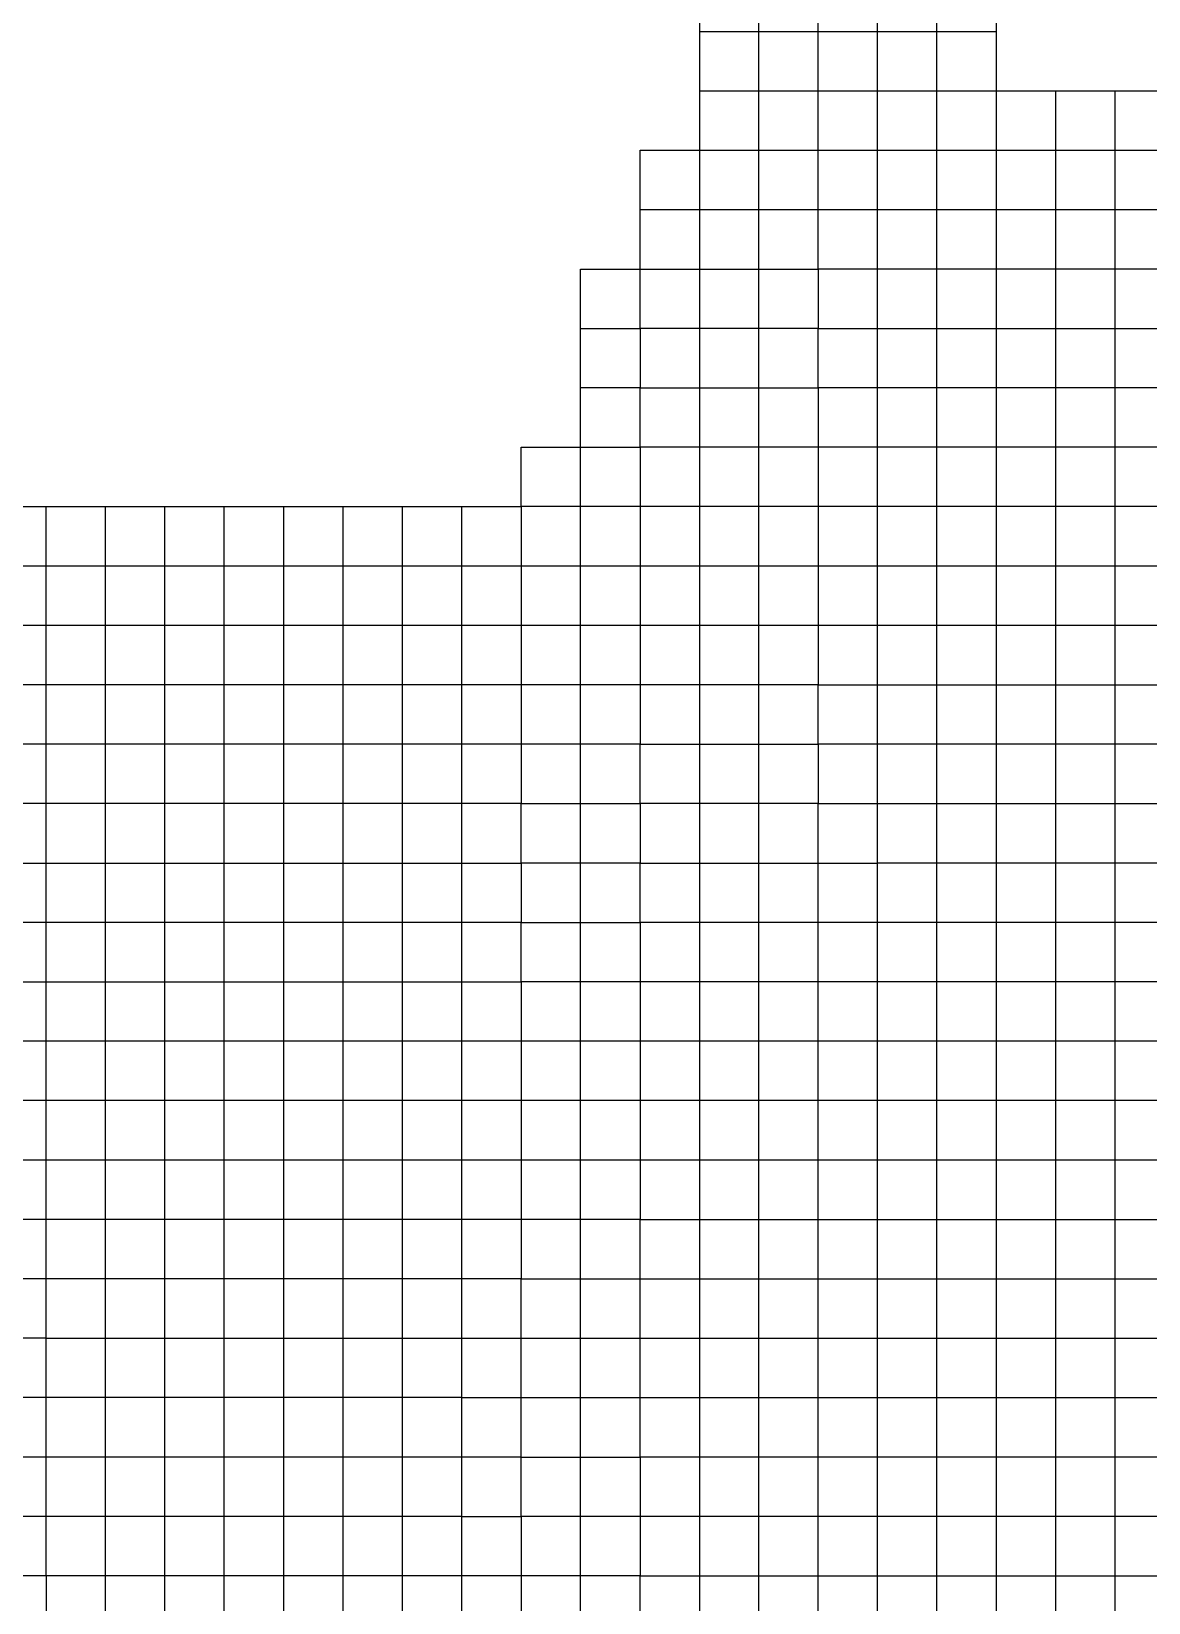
# Model space of a CAD drawing. Header units: millimetres. Extents: x 0 to 594, y 0 to 420.
# Drawn here: x 501.134 to 503.461, y 104.74 to 108.014 of the extents above; entities that cross this region are included whole.
import ezdxf
from ezdxf.enums import TextEntityAlignment as Align

# ---------------------------------------------------------------- set-up
doc = ezdxf.new("R2010")
doc.units = ezdxf.units.MM
doc.layers.add('TEXT', color=255, linetype='Continuous')
doc.styles.add('ECL', font='SIMFANG_2312.TTF', dxfattribs={"width": 0.7, "height": 3})

# ---------------------------------------------------------------- blocks, each defined once
blk = doc.blocks.new('*U25')
at = {"color": 34, "linetype": 'Continuous'}
for points in [[(-25.0635, -3.0005), (-25.212, -3.0005), (-25.3605, -3.0005), (-25.509, -3.0005), (-25.6575, -3.0005), (-25.806, -3.0005), (-25.9545, -3.0005), (-26.103, -3.0005), (-26.2515, -3.0005)], [(-23.2815, -0.476), (-23.43, -0.476), (-23.5785, -0.476), (-23.727, -0.476), (-23.8755, -0.476), (-24.024, -0.476), (-24.1725, -0.476), (-24.1725, -0.6245), (-24.321, -0.6245), (-24.4695, -0.6245), (-24.618, -0.6245), (-24.618, -0.773), (-24.7665, -0.773), (-24.915, -0.773), (-24.915, -0.9215), (-25.0635, -0.9215), (-25.212, -0.9215), (-25.3605, -0.9215), (-25.509, -0.9215), (-25.6575, -0.9215), (-25.806, -0.9215), (-25.9545, -0.9215), (-26.103, -0.9215), (-26.2515, -0.9215)]]:
    blk.add_lwpolyline(points, dxfattribs=at)
at = {"color": 77, "linetype": 'Continuous'}
for points in [[(-24.1725, -3.5945), (-24.1725, -3.446), (-24.1725, -3.2975), (-24.1725, -3.149), (-24.1725, -3.0005), (-24.1725, -2.852), (-24.1725, -2.7035), (-24.1725, -2.555), (-24.1725, -2.4065), (-24.1725, -2.258), (-24.1725, -2.1095), (-24.1725, -1.961), (-24.1725, -1.8125), (-24.1725, -1.664), (-24.024, -1.664), (-24.024, -1.5155), (-24.024, -1.367), (-24.024, -1.2185), (-24.024, -1.07), (-24.024, -0.9215), (-24.024, -0.773), (-24.024, -0.6245), (-24.024, -0.476), (-24.024, -0.3275), (-24.024, -0.179), (-24.024, -0.0305), (-24.024, 0.118), (-24.024, 0.2665), (-24.024, 0.415), (-24.024, 0.5635)], [(-23.8755, -3.5945), (-23.8755, -3.446), (-23.8755, -3.2975), (-23.8755, -3.149), (-23.8755, -3.0005), (-23.8755, -2.852), (-23.8755, -2.7035), (-23.8755, -2.555), (-23.8755, -2.4065), (-23.8755, -2.258), (-23.8755, -2.1095), (-23.8755, -1.961), (-23.8755, -1.8125), (-23.8755, -1.664), (-23.8755, -1.5155), (-23.8755, -1.367), (-23.8755, -1.2185), (-23.8755, -1.07), (-23.8755, -0.9215), (-23.8755, -0.773), (-23.8755, -0.6245), (-23.8755, -0.476), (-23.8755, -0.3275), (-23.8755, -0.179), (-23.8755, -0.0305), (-23.8755, 0.118), (-23.8755, 0.2665), (-23.8755, 0.415), (-23.8755, 0.5635)]]:
    blk.add_lwpolyline(points, dxfattribs=at)
at = {"color": 97, "linetype": 'Continuous'}
blk.add_lwpolyline([(-24.321, -3.5945), (-24.321, -3.446), (-24.321, -3.2975), (-24.321, -3.149), (-24.321, -3.0005), (-24.321, -2.852), (-24.321, -2.7035), (-24.321, -2.555), (-24.321, -2.4065), (-24.321, -2.258), (-24.321, -2.1095), (-24.321, -1.961), (-24.321, -1.8125), (-24.321, -1.664), (-24.321, -1.5155), (-24.321, -1.367), (-24.321, -1.2185), (-24.321, -1.07), (-24.321, -0.9215), (-24.321, -0.773), (-24.321, -0.6245), (-24.321, -0.476), (-24.321, -0.3275), (-24.321, -0.179), (-24.321, -0.0305), (-24.321, 0.118), (-24.321, 0.2665), (-24.321, 0.415), (-24.321, 0.5635)], dxfattribs=at)
at = {"color": 15, "linetype": 'Continuous'}
for points in [[(-25.0635, -3.2975), (-25.212, -3.2975), (-25.3605, -3.2975), (-25.509, -3.2975), (-25.6575, -3.2975), (-25.806, -3.2975), (-25.9545, -3.2975), (-26.103, -3.2975), (-26.2515, -3.2975)], [(-24.915, -3.446), (-25.0635, -3.446), (-25.212, -3.446), (-25.3605, -3.446), (-25.509, -3.446), (-25.6575, -3.446), (-25.806, -3.446), (-25.9545, -3.446), (-26.103, -3.446), (-26.2515, -3.446)]]:
    blk.add_lwpolyline(points, dxfattribs=at)
at = {"color": 47, "linetype": 'Continuous'}
blk.add_lwpolyline([(-24.4695, 0.5635), (-24.4695, 0.415), (-24.4695, 0.2665), (-24.4695, 0.118), (-24.4695, -0.0305), (-24.4695, -0.179), (-24.4695, -0.3275), (-24.4695, -0.476), (-24.4695, -0.6245), (-24.4695, -0.773), (-24.4695, -0.9215), (-24.4695, -1.07), (-24.4695, -1.2185), (-24.4695, -1.367), (-24.4695, -1.5155), (-24.4695, -1.664), (-24.4695, -1.8125), (-24.4695, -1.961), (-24.4695, -2.1095), (-24.4695, -2.258), (-24.4695, -2.4065), (-24.4695, -2.555), (-24.4695, -2.7035), (-24.4695, -2.852), (-24.4695, -3.0005), (-24.4695, -3.149), (-24.4695, -3.2975), (-24.4695, -3.446), (-24.4695, -3.5945)], dxfattribs=at)
at = {"color": 84, "linetype": 'Continuous'}
for points in [[(-23.727, -3.5945), (-23.727, -3.446), (-23.727, -3.2975), (-23.727, -3.149), (-23.727, -3.0005), (-23.727, -2.852), (-23.727, -2.7035), (-23.727, -2.555), (-23.727, -2.4065), (-23.727, -2.258), (-23.727, -2.1095), (-23.727, -1.961), (-23.727, -1.8125), (-23.727, -1.664), (-23.727, -1.5155), (-23.727, -1.367), (-23.727, -1.2185), (-23.727, -1.07), (-23.727, -0.9215), (-23.727, -0.773), (-23.727, -0.6245), (-23.727, -0.476), (-23.727, -0.3275), (-23.727, -0.179), (-23.727, -0.0305), (-23.727, 0.118), (-23.727, 0.2665), (-23.727, 0.415), (-23.727, 0.5635)], [(-23.5785, -3.5945), (-23.5785, -3.446), (-23.5785, -3.2975), (-23.5785, -3.149), (-23.5785, -3.0005), (-23.5785, -2.852), (-23.5785, -2.7035), (-23.5785, -2.555), (-23.5785, -2.4065), (-23.5785, -2.258), (-23.5785, -2.1095), (-23.5785, -1.961), (-23.5785, -1.8125), (-23.5785, -1.664), (-23.5785, -1.5155), (-23.5785, -1.367), (-23.5785, -1.2185), (-23.5785, -1.07), (-23.5785, -0.9215), (-23.5785, -0.773), (-23.5785, -0.6245), (-23.5785, -0.476), (-23.5785, -0.3275), (-23.5785, -0.179), (-23.5785, -0.0305), (-23.5785, 0.118), (-23.5785, 0.2665)], [(-23.43, -3.5945), (-23.43, -3.446), (-23.43, -3.2975), (-23.43, -3.149), (-23.43, -3.0005), (-23.43, -2.852), (-23.43, -2.7035), (-23.43, -2.555), (-23.43, -2.4065), (-23.43, -2.258), (-23.43, -2.1095), (-23.43, -1.961), (-23.43, -1.8125), (-23.43, -1.664), (-23.43, -1.5155), (-23.43, -1.367), (-23.43, -1.2185), (-23.43, -1.07), (-23.43, -0.9215), (-23.43, -0.773), (-23.43, -0.6245), (-23.43, -0.476), (-23.43, -0.3275), (-23.43, -0.179), (-23.43, -0.0305), (-23.43, 0.118), (-23.43, 0.2665)], [(-25.0635, -3.8915), (-25.0635, -3.743), (-25.0635, -3.5945), (-25.0635, -3.446), (-25.0635, -3.2975), (-25.0635, -3.149), (-25.0635, -3.0005), (-25.0635, -2.852), (-25.0635, -2.7035), (-25.0635, -2.555), (-25.0635, -2.4065), (-25.0635, -2.258), (-25.0635, -2.1095), (-25.0635, -1.961), (-25.0635, -1.8125), (-25.0635, -1.664), (-25.0635, -1.5155), (-25.0635, -1.367), (-25.0635, -1.2185), (-25.0635, -1.07), (-25.0635, -0.9215), (-25.0635, -0.773)], [(-23.2815, -1.664), (-23.43, -1.664), (-23.5785, -1.664), (-23.727, -1.664), (-23.8755, -1.664), (-24.024, -1.664)]]:
    blk.add_lwpolyline(points, dxfattribs=at)
at = {"color": 252, "linetype": 'Continuous'}
for points in [[(-24.4695, 0.415), (-24.321, 0.415), (-24.1725, 0.415), (-24.1725, 0.5635), (-24.024, 0.5635), (-23.8755, 0.5635), (-23.727, 0.5635)], [(-24.4695, 0.2665), (-24.321, 0.2665), (-24.1725, 0.2665), (-24.1725, 0.415), (-24.024, 0.415), (-23.8755, 0.415), (-23.727, 0.415)]]:
    blk.add_lwpolyline(points, dxfattribs=at)
at = {"color": 87, "linetype": 'Continuous'}
blk.add_lwpolyline([(-24.7665, -3.5945), (-24.7665, -3.446), (-24.7665, -3.2975), (-24.7665, -3.149), (-24.7665, -3.0005), (-24.7665, -2.852), (-24.7665, -2.7035), (-24.7665, -2.555), (-24.7665, -2.4065), (-24.7665, -2.258), (-24.7665, -2.1095), (-24.7665, -1.961), (-24.7665, -1.8125), (-24.7665, -1.664), (-24.7665, -1.5155), (-24.7665, -1.367), (-24.7665, -1.2185), (-24.7665, -1.07), (-24.7665, -0.9215), (-24.7665, -0.773), (-24.7665, -0.6245), (-24.7665, -0.476), (-24.7665, -0.3275), (-24.7665, -0.179), (-24.618, -0.179), (-24.618, -0.0305), (-24.618, 0.118), (-24.4695, 0.118), (-24.321, 0.118), (-24.1725, 0.118), (-24.1725, 0.2665), (-24.024, 0.2665), (-23.8755, 0.2665), (-23.727, 0.2665), (-23.2815, 0.2665)], dxfattribs=at)
at = {"color": 157, "linetype": 'Continuous'}
blk.add_lwpolyline([(-24.618, -0.0305), (-24.4695, -0.0305), (-24.321, -0.0305), (-24.1725, -0.0305), (-24.1725, 0.118), (-24.024, 0.118), (-23.8755, 0.118), (-23.727, 0.118), (-23.5785, 0.118), (-23.43, 0.118), (-23.2815, 0.118), (-23.133, 0.118), (-22.9845, 0.118), (-22.836, 0.118), (-22.6875, 0.118), (-22.539, 0.118)], dxfattribs=at)
at = {"color": 167, "linetype": 'Continuous'}
for points in [[(-24.7665, -0.3275), (-24.618, -0.3275), (-24.618, -0.179), (-24.4695, -0.179), (-24.321, -0.179), (-24.1725, -0.179), (-24.1725, -0.0305), (-24.024, -0.0305), (-23.8755, -0.0305), (-23.727, -0.0305), (-23.5785, -0.0305), (-23.43, -0.0305), (-23.2815, -0.0305), (-23.133, -0.0305), (-22.9845, -0.0305), (-22.836, -0.0305), (-22.6875, -0.0305), (-22.539, -0.0305)], [(-23.2815, -0.179), (-23.43, -0.179), (-23.5785, -0.179), (-23.727, -0.179), (-23.8755, -0.179), (-24.024, -0.179), (-24.1725, -0.179), (-24.1725, -0.3275), (-24.321, -0.3275), (-24.4695, -0.3275), (-24.618, -0.3275), (-24.618, -0.476), (-24.7665, -0.476)]]:
    blk.add_lwpolyline(points, dxfattribs=at)
at = {"color": 57, "linetype": 'Continuous'}
for points in [[(-23.2815, -0.6245), (-23.43, -0.6245), (-23.5785, -0.6245), (-23.727, -0.6245), (-23.8755, -0.6245), (-24.024, -0.6245), (-24.1725, -0.6245), (-24.1725, -0.773), (-24.321, -0.773), (-24.4695, -0.773), (-24.618, -0.773), (-24.618, -0.9215), (-24.7665, -0.9215), (-24.915, -0.9215), (-24.915, -1.07), (-25.0635, -1.07), (-25.212, -1.07), (-25.3605, -1.07), (-25.509, -1.07), (-25.6575, -1.07), (-25.806, -1.07), (-25.9545, -1.07), (-26.103, -1.07), (-26.2515, -1.07)], [(-24.915, -0.773), (-24.915, -0.6245), (-24.7665, -0.6245), (-24.618, -0.6245), (-24.618, -0.476), (-24.4695, -0.476), (-24.321, -0.476), (-24.1725, -0.476), (-24.1725, -0.3275), (-24.024, -0.3275), (-23.8755, -0.3275), (-23.727, -0.3275), (-23.5785, -0.3275), (-23.43, -0.3275), (-23.2815, -0.3275)]]:
    blk.add_lwpolyline(points, dxfattribs=at)
at = {"color": 91, "linetype": 'Continuous'}
blk.add_lwpolyline([(-28.479, -0.773), (-24.915, -0.773)], dxfattribs=at)
at = {"color": 94, "linetype": 'Continuous'}
for points in [[(-23.2815, -0.773), (-23.43, -0.773), (-23.5785, -0.773), (-23.727, -0.773), (-23.8755, -0.773), (-24.024, -0.773), (-24.1725, -0.773), (-24.1725, -0.9215), (-24.321, -0.9215), (-24.4695, -0.9215), (-24.618, -0.9215), (-24.618, -1.07), (-24.7665, -1.07), (-24.915, -1.07), (-24.915, -1.2185), (-25.0635, -1.2185), (-25.212, -1.2185), (-25.3605, -1.2185), (-25.509, -1.2185), (-25.6575, -1.2185), (-25.806, -1.2185), (-25.9545, -1.2185), (-26.103, -1.2185), (-26.2515, -1.2185)], [(-23.2815, -0.9215), (-23.43, -0.9215), (-23.5785, -0.9215), (-23.727, -0.9215), (-23.8755, -0.9215), (-24.024, -0.9215), (-24.1725, -0.9215), (-24.1725, -1.07), (-24.321, -1.07), (-24.4695, -1.07), (-24.618, -1.07), (-24.618, -1.2185), (-24.7665, -1.2185), (-24.915, -1.2185), (-24.915, -1.367), (-25.0635, -1.367), (-25.212, -1.367), (-25.3605, -1.367), (-25.509, -1.367), (-25.6575, -1.367), (-25.806, -1.367), (-25.9545, -1.367), (-26.103, -1.367), (-26.2515, -1.367)], [(-26.2515, -1.664), (-26.103, -1.664), (-25.9545, -1.664), (-25.806, -1.664), (-25.6575, -1.664), (-25.509, -1.664), (-25.3605, -1.664), (-25.212, -1.664), (-25.0635, -1.664), (-24.915, -1.664), (-24.915, -1.5155), (-24.7665, -1.5155), (-24.618, -1.5155), (-24.618, -1.367), (-24.4695, -1.367), (-24.321, -1.367), (-24.1725, -1.367), (-24.1725, -1.2185), (-24.024, -1.2185), (-23.8755, -1.2185), (-23.727, -1.2185), (-23.5785, -1.2185), (-23.43, -1.2185), (-23.2815, -1.2185)], [(-23.2815, -1.07), (-23.43, -1.07), (-23.5785, -1.07), (-23.727, -1.07), (-23.8755, -1.07), (-24.024, -1.07), (-24.1725, -1.07), (-24.1725, -1.2185), (-24.321, -1.2185), (-24.4695, -1.2185), (-24.618, -1.2185), (-24.618, -1.367), (-24.7665, -1.367), (-24.915, -1.367), (-24.915, -1.5155), (-25.0635, -1.5155), (-25.212, -1.5155), (-25.3605, -1.5155), (-25.509, -1.5155), (-25.6575, -1.5155), (-25.806, -1.5155), (-25.9545, -1.5155), (-26.103, -1.5155), (-26.2515, -1.5155)], [(-23.2815, -1.367), (-23.43, -1.367), (-23.5785, -1.367), (-23.727, -1.367), (-23.8755, -1.367), (-24.024, -1.367), (-24.1725, -1.367), (-24.1725, -1.5155), (-24.321, -1.5155), (-24.4695, -1.5155), (-24.618, -1.5155), (-24.618, -1.664), (-24.7665, -1.664), (-24.915, -1.664), (-24.915, -1.8125), (-25.0635, -1.8125), (-25.212, -1.8125), (-25.3605, -1.8125), (-25.509, -1.8125), (-25.6575, -1.8125), (-25.806, -1.8125), (-25.9545, -1.8125), (-26.103, -1.8125), (-26.2515, -1.8125)], [(-23.2815, -1.8125), (-23.43, -1.8125), (-23.5785, -1.8125), (-23.727, -1.8125), (-23.8755, -1.8125), (-24.024, -1.8125), (-24.1725, -1.8125), (-24.321, -1.8125), (-24.4695, -1.8125), (-24.618, -1.8125), (-24.618, -1.961), (-24.7665, -1.961), (-24.915, -1.961), (-24.915, -2.1095), (-25.0635, -2.1095), (-25.212, -2.1095), (-25.3605, -2.1095), (-25.509, -2.1095), (-25.6575, -2.1095), (-25.806, -2.1095), (-25.9545, -2.1095), (-26.103, -2.1095), (-26.2515, -2.1095)], [(-23.2815, -1.961), (-23.43, -1.961), (-23.5785, -1.961), (-23.727, -1.961), (-23.8755, -1.961), (-24.024, -1.961), (-24.1725, -1.961), (-24.321, -1.961), (-24.4695, -1.961), (-24.618, -1.961), (-24.618, -2.1095), (-24.7665, -2.1095), (-24.915, -2.1095), (-24.915, -2.258), (-25.0635, -2.258), (-25.212, -2.258), (-25.3605, -2.258), (-25.509, -2.258), (-25.6575, -2.258), (-25.806, -2.258), (-25.9545, -2.258), (-26.103, -2.258), (-26.2515, -2.258)]]:
    blk.add_lwpolyline(points, dxfattribs=at)
at = {"color": 92, "linetype": 'Continuous'}
for points in [[(-26.103, -2.852), (-25.9545, -2.852), (-25.806, -2.852), (-25.6575, -2.852), (-25.509, -2.852), (-25.3605, -2.852), (-25.212, -2.852), (-25.0635, -2.852), (-24.915, -2.852), (-24.915, -2.7035), (-24.7665, -2.7035), (-24.618, -2.7035), (-24.618, -2.555), (-24.4695, -2.555), (-24.321, -2.555), (-24.1725, -2.555), (-24.024, -2.555), (-23.8755, -2.555), (-23.727, -2.555), (-23.5785, -2.555), (-23.43, -2.555), (-23.2815, -2.555)], [(-25.0635, -3.0005), (-24.915, -3.0005), (-24.915, -2.852), (-24.7665, -2.852), (-24.618, -2.852), (-24.618, -2.7035), (-24.4695, -2.7035), (-24.321, -2.7035), (-24.1725, -2.7035), (-24.024, -2.7035), (-23.8755, -2.7035), (-23.727, -2.7035), (-23.5785, -2.7035), (-23.43, -2.7035), (-23.2815, -2.7035)], [(-25.0635, -3.2975), (-24.915, -3.2975), (-24.915, -3.149), (-24.7665, -3.149), (-24.618, -3.149), (-24.618, -3.0005), (-24.4695, -3.0005), (-24.321, -3.0005), (-24.1725, -3.0005), (-24.024, -3.0005), (-23.8755, -3.0005), (-23.727, -3.0005), (-23.5785, -3.0005), (-23.43, -3.0005), (-23.2815, -3.0005)], [(-24.915, -3.149), (-24.915, -3.0005), (-24.7665, -3.0005), (-24.618, -3.0005), (-24.618, -2.852), (-24.4695, -2.852), (-24.321, -2.852), (-24.1725, -2.852), (-24.024, -2.852), (-23.8755, -2.852), (-23.727, -2.852), (-23.5785, -2.852), (-23.43, -2.852), (-23.2815, -2.852)], [(-23.2815, -2.1095), (-23.43, -2.1095), (-23.5785, -2.1095), (-23.727, -2.1095), (-23.8755, -2.1095), (-24.024, -2.1095), (-24.1725, -2.1095), (-24.321, -2.1095), (-24.4695, -2.1095), (-24.618, -2.1095), (-24.618, -2.258), (-24.7665, -2.258), (-24.915, -2.258), (-24.915, -2.4065), (-25.0635, -2.4065), (-25.212, -2.4065), (-25.3605, -2.4065), (-25.509, -2.4065), (-25.6575, -2.4065), (-25.806, -2.4065), (-25.9545, -2.4065), (-26.103, -2.4065), (-26.2515, -2.4065)], [(-23.2815, -2.258), (-23.43, -2.258), (-23.5785, -2.258), (-23.727, -2.258), (-23.8755, -2.258), (-24.024, -2.258), (-24.1725, -2.258), (-24.321, -2.258), (-24.4695, -2.258), (-24.618, -2.258), (-24.618, -2.4065), (-24.7665, -2.4065), (-24.915, -2.4065), (-24.915, -2.555), (-25.0635, -2.555), (-25.212, -2.555), (-25.3605, -2.555), (-25.509, -2.555), (-25.6575, -2.555), (-25.806, -2.555), (-25.9545, -2.555), (-26.103, -2.555), (-26.2515, -2.555)], [(-23.2815, -2.4065), (-23.43, -2.4065), (-23.5785, -2.4065), (-23.727, -2.4065), (-23.8755, -2.4065), (-24.024, -2.4065), (-24.1725, -2.4065), (-24.321, -2.4065), (-24.4695, -2.4065), (-24.618, -2.4065), (-24.618, -2.555), (-24.7665, -2.555), (-24.915, -2.555), (-24.915, -2.7035), (-25.0635, -2.7035), (-25.212, -2.7035), (-25.3605, -2.7035), (-25.509, -2.7035), (-25.6575, -2.7035), (-25.806, -2.7035), (-25.9545, -2.7035), (-26.103, -2.7035), (-26.2515, -2.7035)], [(-23.2815, -3.149), (-23.43, -3.149), (-23.5785, -3.149), (-23.727, -3.149), (-23.8755, -3.149), (-24.024, -3.149), (-24.1725, -3.149), (-24.321, -3.149), (-24.4695, -3.149), (-24.618, -3.149), (-24.618, -3.2975), (-24.7665, -3.2975), (-24.915, -3.2975), (-24.915, -3.446)], [(-24.618, -3.5945), (-24.618, -3.446), (-24.4695, -3.446), (-24.321, -3.446), (-24.1725, -3.446), (-24.024, -3.446), (-23.8755, -3.446), (-23.727, -3.446), (-23.5785, -3.446), (-23.43, -3.446), (-23.2815, -3.446), (-23.133, -3.446), (-22.9845, -3.446), (-22.836, -3.446), (-22.6875, -3.446), (-22.539, -3.446), (-22.3905, -3.446), (-22.242, -3.446), (-22.242, -3.5945)], [(-23.2815, -3.2975), (-23.43, -3.2975), (-23.5785, -3.2975), (-23.727, -3.2975), (-23.8755, -3.2975), (-24.024, -3.2975), (-24.1725, -3.2975), (-24.321, -3.2975), (-24.4695, -3.2975), (-24.618, -3.2975), (-24.618, -3.446), (-24.7665, -3.446), (-24.915, -3.446), (-24.915, -3.5945)]]:
    blk.add_lwpolyline(points, dxfattribs=at)
at = {"color": 82, "linetype": 'Continuous'}
for points in [[(-26.103, -3.446), (-26.103, -3.2975), (-26.103, -3.149), (-26.103, -3.0005), (-26.103, -2.852), (-26.103, -2.7035), (-26.103, -2.555), (-26.103, -2.4065), (-26.103, -2.258), (-26.103, -2.1095), (-26.103, -1.961), (-26.103, -1.8125), (-26.103, -1.664), (-26.103, -1.5155), (-26.103, -1.367), (-26.103, -1.2185), (-26.103, -1.07), (-26.103, -0.9215), (-26.103, -0.773)], [(-25.9545, -3.446), (-25.9545, -3.2975), (-25.9545, -3.149), (-25.9545, -3.0005), (-25.9545, -2.852), (-25.9545, -2.7035), (-25.9545, -2.555), (-25.9545, -2.4065), (-25.9545, -2.258), (-25.9545, -2.1095), (-25.9545, -1.961), (-25.9545, -1.8125), (-25.9545, -1.664), (-25.9545, -1.5155), (-25.9545, -1.367), (-25.9545, -1.2185), (-25.9545, -1.07), (-25.9545, -0.9215), (-25.9545, -0.773)], [(-25.806, -3.446), (-25.806, -3.2975), (-25.806, -3.149), (-25.806, -3.0005), (-25.806, -2.852), (-25.806, -2.7035), (-25.806, -2.555), (-25.806, -2.4065), (-25.806, -2.258), (-25.806, -2.1095), (-25.806, -1.961), (-25.806, -1.8125), (-25.806, -1.664), (-25.806, -1.5155), (-25.806, -1.367), (-25.806, -1.2185), (-25.806, -1.07), (-25.806, -0.9215), (-25.806, -0.773)], [(-25.6575, -3.5945), (-25.6575, -3.446), (-25.6575, -3.2975), (-25.6575, -3.149), (-25.6575, -3.0005), (-25.6575, -2.852), (-25.6575, -2.7035), (-25.6575, -2.555), (-25.6575, -2.4065), (-25.6575, -2.258), (-25.6575, -2.1095), (-25.6575, -1.961), (-25.6575, -1.8125), (-25.6575, -1.664), (-25.6575, -1.5155), (-25.6575, -1.367), (-25.6575, -1.2185), (-25.6575, -1.07), (-25.6575, -0.9215), (-25.6575, -0.773)], [(-25.509, -3.5945), (-25.509, -3.446), (-25.509, -3.2975), (-25.509, -3.149), (-25.509, -3.0005), (-25.509, -2.852), (-25.509, -2.7035), (-25.509, -2.555), (-25.509, -2.4065), (-25.509, -2.258), (-25.509, -2.1095), (-25.509, -1.961), (-25.509, -1.8125), (-25.509, -1.664), (-25.509, -1.5155), (-25.509, -1.367), (-25.509, -1.2185), (-25.509, -1.07), (-25.509, -0.9215), (-25.509, -0.773)], [(-25.3605, -3.743), (-25.3605, -3.5945), (-25.3605, -3.446), (-25.3605, -3.2975), (-25.3605, -3.149), (-25.3605, -3.0005), (-25.3605, -2.852), (-25.3605, -2.7035), (-25.3605, -2.555), (-25.3605, -2.4065), (-25.3605, -2.258), (-25.3605, -2.1095), (-25.3605, -1.961), (-25.3605, -1.8125), (-25.3605, -1.664), (-25.3605, -1.5155), (-25.3605, -1.367), (-25.3605, -1.2185), (-25.3605, -1.07), (-25.3605, -0.9215), (-25.3605, -0.773)], [(-25.212, -3.743), (-25.212, -3.5945), (-25.212, -3.446), (-25.212, -3.2975), (-25.212, -3.149), (-25.212, -3.0005), (-25.212, -2.852), (-25.212, -2.7035), (-25.212, -2.555), (-25.212, -2.4065), (-25.212, -2.258), (-25.212, -2.1095), (-25.212, -1.961), (-25.212, -1.8125), (-25.212, -1.664), (-25.212, -1.5155), (-25.212, -1.367), (-25.212, -1.2185), (-25.212, -1.07), (-25.212, -0.9215), (-25.212, -0.773)], [(-24.024, -4.1885), (-24.024, -4.04), (-24.024, -3.8915), (-24.024, -3.743), (-24.024, -3.5945), (-24.024, -3.446), (-24.024, -3.2975), (-24.024, -3.149), (-24.024, -3.0005), (-24.024, -2.852), (-24.024, -2.7035), (-24.024, -2.555), (-24.024, -2.4065), (-24.024, -2.258), (-24.024, -2.1095), (-24.024, -1.961), (-24.024, -1.8125), (-24.024, -1.664)]]:
    blk.add_lwpolyline(points, dxfattribs=at)
at = {"color": 64, "linetype": 'Continuous'}
blk.add_lwpolyline([(-26.2515, -1.961), (-26.103, -1.961), (-25.9545, -1.961), (-25.806, -1.961), (-25.6575, -1.961), (-25.509, -1.961), (-25.3605, -1.961), (-25.212, -1.961), (-25.0635, -1.961), (-24.915, -1.961), (-24.915, -1.8125), (-24.7665, -1.8125), (-24.618, -1.8125), (-24.618, -1.664), (-24.4695, -1.664), (-24.321, -1.664), (-24.1725, -1.664), (-24.1725, -1.5155), (-24.024, -1.5155), (-23.8755, -1.5155), (-23.727, -1.5155), (-23.5785, -1.5155), (-23.43, -1.5155), (-23.2815, -1.5155)], dxfattribs=at)
at = {"color": 13, "linetype": 'Continuous'}
for points in [[(-26.103, -2.852), (-26.2515, -2.852)], [(-25.9545, -5.3765), (-25.9545, -5.228), (-25.9545, -5.0795), (-25.9545, -4.931), (-25.9545, -4.7825), (-25.9545, -4.634), (-25.9545, -4.4855), (-25.9545, -4.337), (-25.9545, -4.1885), (-25.9545, -4.04), (-25.9545, -3.8915), (-25.9545, -3.743), (-25.9545, -3.5945), (-25.9545, -3.446)], [(-25.806, -5.3765), (-25.806, -5.228), (-25.806, -5.0795), (-25.806, -4.931), (-25.806, -4.7825), (-25.806, -4.634), (-25.806, -4.4855), (-25.806, -4.337), (-25.806, -4.1885), (-25.806, -4.04), (-25.806, -3.8915), (-25.806, -3.743), (-25.806, -3.5945), (-25.806, -3.446)]]:
    blk.add_lwpolyline(points, dxfattribs=at)
at = {"color": 25, "linetype": 'Continuous'}
blk.add_lwpolyline([(-24.915, -3.149), (-25.0635, -3.149), (-25.212, -3.149), (-25.3605, -3.149), (-25.509, -3.149), (-25.6575, -3.149), (-25.806, -3.149), (-25.9545, -3.149), (-26.103, -3.149), (-26.2515, -3.149)], dxfattribs=at)
at = {"color": 22, "linetype": 'Continuous'}
blk.add_lwpolyline([(-26.103, -3.446), (-26.103, -3.5945)], dxfattribs=at)
blk = doc.blocks.new('XXDAFRAM-CH-HENG-A2')
at = {"layer": 'TEXT', "xscale": 0.8333333333339397, "yscale": 0.8333333333334849, "zscale": 0.8333333333333334}
blk.add_blockref('*U25', (522.9168, 107.6677), dxfattribs=at)
at = {"linetype": 'Continuous', "style": 'ECL', "width": 0.7}
for tag, height, p in [('DESIGNSTATUS', 3.5, (571.8528, 76.5743)), ('ENDESIGNSTATUS', 3.5, (571.8897, 70.8893)), ('O', 4, (537.75, 63.4599)), ('G', 4, (574.75, 63.4599)), ('VEREN40', 4, (580.9167, 63.4599)), ('V', 4, (531.5833, 63.4599)), ('L', 4, (543.9167, 63.4599)), ('N', 4, (550.0833, 63.4599)), ('D', 4, (562.4167, 63.4599)), ('W', 4, (568.5833, 63.4599)), ('DWGNAME1', 5, (522.1164, 48.7065)), ('DWGNAME', 5, (521.928, 42.3554)), ('DWGENAME1', 5, (521.928, 42.1319)), ('DWGENAME', 5, (521.928, 35.7)), ('DWGNAME2', 5, (521.928, 35.0565)), ('DWGENAME2', 5, (522.2723, 28.9071)), ('DWGNO', 4, (511.8104, 15.1389)), ('VEREN40', 4, (578.7385, 15.1389))]:
    blk.add_attdef(tag, text='', height=height, dxfattribs=at).set_placement(p, align=Align.MIDDLE)
at = {"style": 'ECL', "width": 0.7, "flags": 1}
for p in [(450.3889, 48.2777), (450.3889, 40.2777), (450.3889, 32.2777), (450.3889, 24.2777)]:
    blk.add_attdef('DATE', text='', height=5, dxfattribs=at).set_placement(p, align=Align.MIDDLE)
for tag, p in [('SJ1', (419.5556, 44.2777)), ('JH', (419.5556, 36.2777)), ('SH1', (419.5556, 28.2777)), ('PZ', (419.5556, 20.2778)), ('BL', (419.5556, 10))]:
    blk.add_attdef(tag, p, '', height=5, dxfattribs=at)

msp = doc.modelspace()

# ---------------------------------------------------------------- block references
msp.add_blockref('XXDAFRAM-CH-HENG-A2', (0, 0))

doc.saveas('drawing.dxf')
